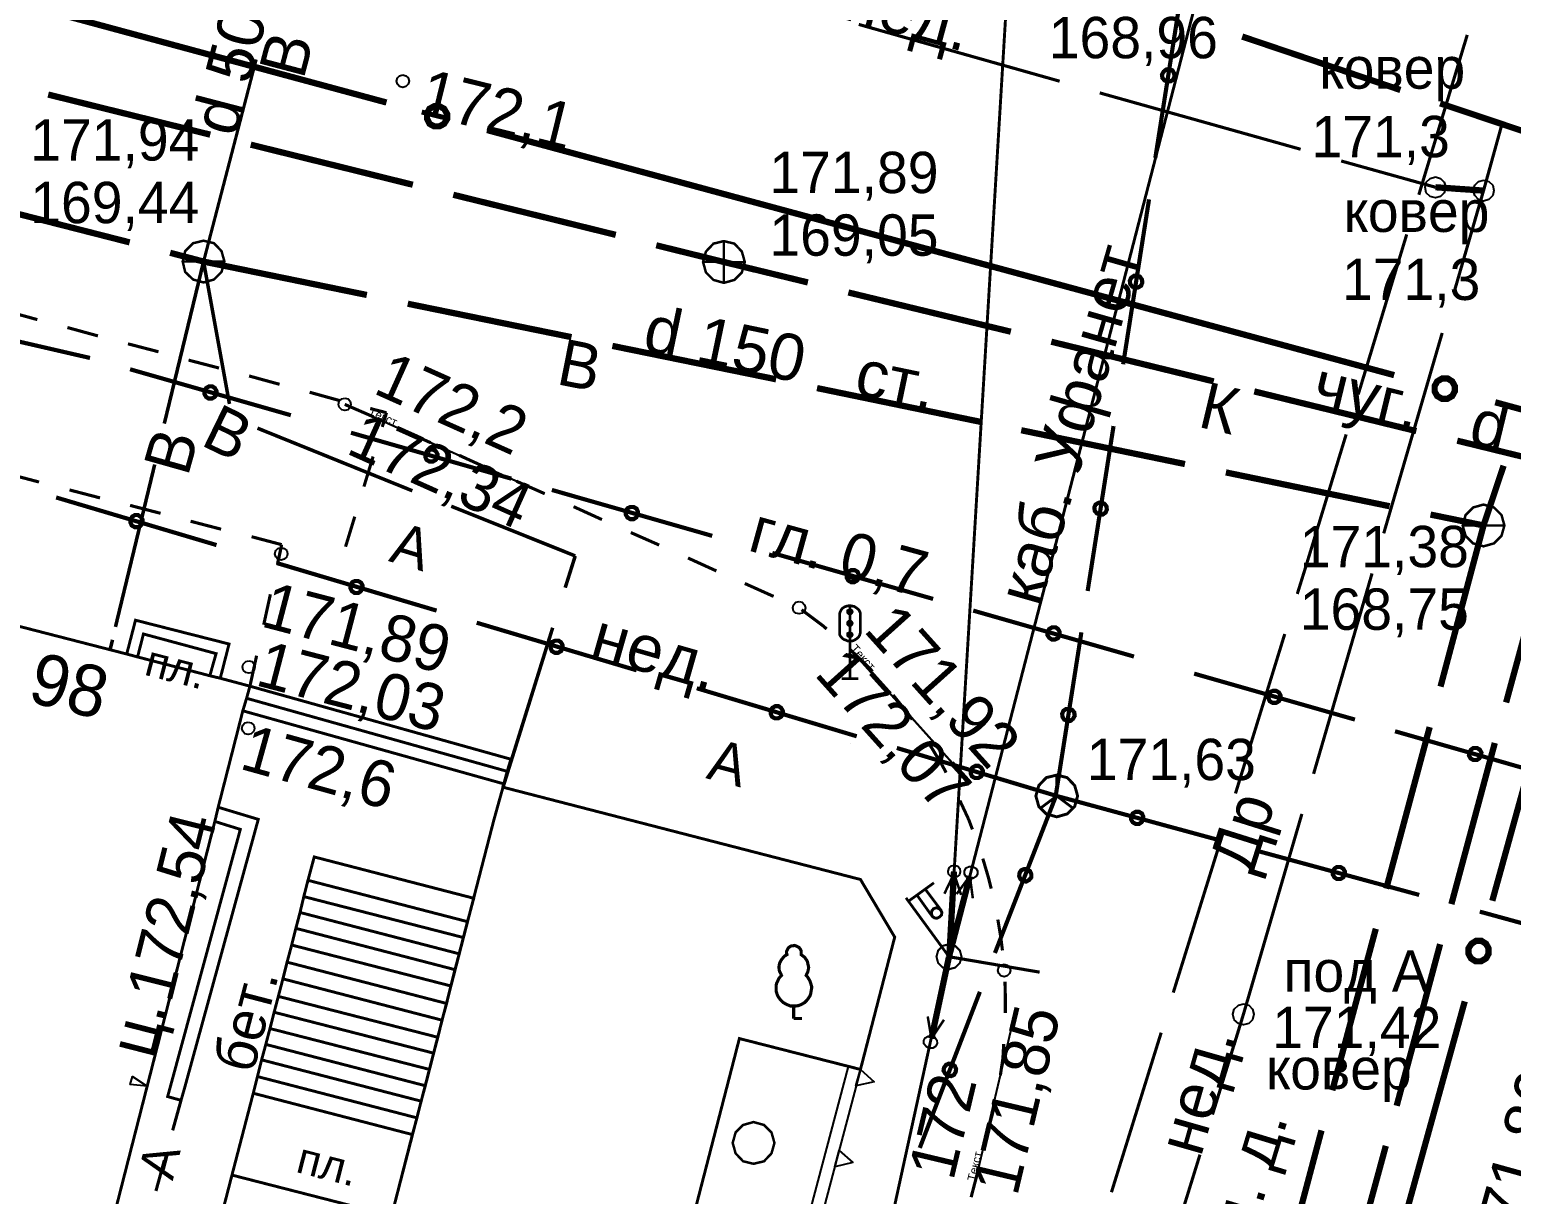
# Model space of a CAD drawing. Extents: x -2634 to -2115, y -2142 to -1393.
# Drawn here: x -2496.24 to -2460.75, y -1743.92 to -1716.02 of the extents above; entities that cross this region are included whole.
import ezdxf

# ---------------------------------------------------------------- set-up
doc = ezdxf.new("R2010")
doc.units = 0
doc.header["$MEASUREMENT"] = 0
for name, color, linetype in [('500_Дополн-Бордюры__п', 7, 'Continuous'), ('500_Дополн-Ступени__л', 7, 'Continuous'), ('500_Дороги-Проезжие_ч', 7, 'Continuous'), ('500_Линии_-Линии_связ', 7, 'Continuous'), ('500_Линии_-ЛЭП_провод', 7, 'Continuous'), ('500_Линии_-Смотровые_', 7, 'Continuous'), ('500_Линии_-Фонари_час', 7, 'Continuous'), ('500_Объект-Опоры', 7, 'Continuous'), ('500_Растит-Лес_и_лесо', 7, 'Continuous'), ('500_Рельеф-Высотные_о', 7, 'Continuous'), ('500_Рельеф-Подпорные_', 7, 'Continuous'), ('500_Строен-Дополнения', 7, 'Continuous'), ('500_Строен-Здания', 7, 'Continuous'), ('500_Строен-Отмостка_з', 7, 'Continuous'), ('500_Трубоп-Водопровод', 7, 'Continuous'), ('500_Трубоп-Газопровод', 7, 'Continuous'), ('500_Трубоп-Канализаци', 7, 'Continuous'), ('500_Трубоп-Смотровые_', 7, 'Continuous'), ('Красные_ли-Оси_улиц_к', 7, 'Continuous')]:
    doc.layers.add(name, color=color, linetype=linetype)
doc.styles.add('TARIAL', font='Arial')

msp = doc.modelspace()

# ---------------------------------------------------------------- linework, layer by layer
at = {"layer": '500_Дополн-Бордюры__п', "color": 1, "const_width": 0.075}
for points in [[(-2496.05, -1722.97), (-2496.78, -1722.77)], [(-2494.6, -1723.36), (-2495.33, -1723.16)], [(-2493.15, -1723.74), (-2493.88, -1723.55)], [(-2491.7, -1724.13), (-2492.43, -1723.94)], [(-2490.25, -1724.52), (-2490.98, -1724.32)], [(-2488.81, -1724.91), (-2489.53, -1724.71)], [(-2488.69, -1725), (-2488, -1725.3)], [(-2487.69, -1725.2), (-2488.08, -1725.1)], [(-2487.79, -1725.54), (-2487.69, -1725.2)], [(-2487.32, -1725.61), (-2486.63, -1725.92)], [(-2488.23, -1726.97), (-2488.01, -1726.25)], [(-2485.95, -1726.22), (-2485.27, -1726.53)], [(-2496.01, -1726.86), (-2496.73, -1726.67)], [(-2484.58, -1726.84), (-2483.9, -1727.14)], [(-2494.55, -1727.24), (-2495.28, -1727.05)], [(-2493.1, -1727.61), (-2493.83, -1727.42)], [(-2483.21, -1727.45), (-2482.53, -1727.76)], [(-2491.65, -1727.99), (-2492.38, -1727.8)], [(-2488.67, -1728.41), (-2488.45, -1727.69)], [(-2490.2, -1728.36), (-2490.92, -1728.17)], [(-2481.84, -1728.07), (-2481.16, -1728.37)], [(-2490.3, -1728.82), (-2490.2, -1728.36)], [(-2490.2, -1728.36), (-2490.27, -1728.7)], [(-2480.47, -1728.68), (-2479.79, -1728.99)], [(-2479.11, -1729.29), (-2478.42, -1729.6)], [(-2490.63, -1730.28), (-2490.47, -1729.55)], [(-2477.75, -1729.92), (-2477.23, -1730.31)], [(-2477.23, -1730.31), (-2477.15, -1730.38)], [(-2490.96, -1731.75), (-2490.8, -1731.02)], [(-2476.59, -1730.87), (-2476.15, -1731.29)], [(-2476.15, -1731.29), (-2476.05, -1731.4)], [(-2475.56, -1731.96), (-2475.2, -1732.41)], [(-2475.2, -1732.41), (-2475.1, -1732.55)], [(-2474.67, -1733.17), (-2474.39, -1733.63)], [(-2474.39, -1733.63), (-2474.29, -1733.82)], [(-2473.96, -1734.49), (-2473.75, -1734.94)], [(-2473.75, -1734.94), (-2473.66, -1735.18)], [(-2473.41, -1735.88), (-2473.28, -1736.32)], [(-2473.28, -1736.32), (-2473.21, -1736.6)], [(-2473.05, -1737.34), (-2472.98, -1737.76)], [(-2472.98, -1737.76), (-2472.94, -1738.08)], [(-2472.88, -1738.83), (-2472.87, -1739.21)], [(-2472.87, -1739.21), (-2472.87, -1739.58)], [(-2472.91, -1740.32), (-2472.93, -1740.67)], [(-2472.93, -1740.67), (-2472.99, -1741.07)], [(-2492.61, -1741.67), (-2492.81, -1742.39)], [(-2473.13, -1741.8), (-2473.32, -1742.53)], [(-2493.01, -1743.11), (-2493.21, -1743.84)], [(-2473.5, -1743.26), (-2473.69, -1743.99)]]:
    msp.add_lwpolyline(points, dxfattribs=at)
at = {"layer": '500_Дополн-Бордюры__п', "color": 0, "const_width": 0.07}
msp.add_lwpolyline([(-2491.72, -1734.65), (-2491.8, -1734.99), (-2491.19, -1735.18), (-2492.93, -1741.58), (-2492.61, -1741.67), (-2492.54, -1741.43), (-2490.76, -1734.94)], close=True, dxfattribs=at)
at = {"layer": '500_Дополн-Ступени__л', "color": 0, "const_width": 0.07}
for points in [[(-2493.91, -1730.98), (-2493.7, -1730.17), (-2491.46, -1730.74), (-2491.67, -1731.56), (-2491.92, -1731.5), (-2491.77, -1730.97), (-2493.51, -1730.5), (-2493.65, -1731.05)], [(-2484.71, -1733.5), (-2490.96, -1731.75), (-2491.04, -1732.04), (-2484.8, -1733.79)], [(-2484.8, -1733.79), (-2491.04, -1732.04), (-2491.13, -1732.34), (-2484.88, -1734.09)], [(-2489.57, -1736.4), (-2485.75, -1737.39), (-2485.6, -1736.83), (-2489.42, -1735.84)], [(-2489.67, -1736.79), (-2485.85, -1737.77), (-2485.75, -1737.39), (-2489.57, -1736.4)], [(-2489.76, -1737.17), (-2485.95, -1738.16), (-2485.85, -1737.77), (-2489.67, -1736.79)], [(-2489.86, -1737.55), (-2486.05, -1738.54), (-2485.95, -1738.16), (-2489.76, -1737.17)], [(-2489.96, -1737.95), (-2486.15, -1738.93), (-2486.05, -1738.54), (-2489.86, -1737.55)], [(-2490.07, -1738.36), (-2486.25, -1739.35), (-2486.15, -1738.93), (-2489.96, -1737.95)], [(-2490.17, -1738.76), (-2486.36, -1739.75), (-2486.25, -1739.35), (-2490.07, -1738.36)], [(-2490.28, -1739.18), (-2486.46, -1740.16), (-2486.36, -1739.75), (-2490.17, -1738.76)], [(-2490.38, -1739.56), (-2486.56, -1740.54), (-2486.46, -1740.16), (-2490.28, -1739.18)], [(-2490.48, -1739.95), (-2486.66, -1740.93), (-2486.56, -1740.54), (-2490.38, -1739.56)], [(-2490.58, -1740.33), (-2486.76, -1741.32), (-2486.66, -1740.93), (-2490.48, -1739.95)], [(-2490.68, -1740.7), (-2486.86, -1741.69), (-2486.76, -1741.32), (-2490.58, -1740.33)], [(-2490.78, -1741.1), (-2486.96, -1742.09), (-2486.86, -1741.69), (-2490.68, -1740.7)], [(-2490.88, -1741.5), (-2487.07, -1742.49), (-2486.96, -1742.09), (-2490.78, -1741.1)]]:
    msp.add_lwpolyline(points, close=True, dxfattribs=at)
at = {"layer": '500_Линии_-Линии_связ', "color": 6}
for points in [[(-2474.22, -1738.23), (-2464.34, -1700.01)], [(-2472.6, -1711.33), (-2474.22, -1738.23)], [(-2474.22, -1738.23), (-2481.79, -1772.89)]]:
    msp.add_lwpolyline(points, dxfattribs=at)
at = {"layer": '500_Линии_-Линии_связ', "color": 0}
for points, const_width in [([(-2469.28, -1719.1), (-2468.66, -1715.15)], 0.1), ([(-2470.05, -1724.04), (-2469.43, -1720.09)], 0.1), ([(-2498.69, -1722.99), (-2494.87, -1723.87)], 0.1), ([(-2494.87, -1723.87), (-2494.79, -1723.89)], 0.1), ([(-2493.83, -1724.16), (-2489.98, -1725.26)], 0.1), ([(-2488.54, -1725.68), (-2484.7, -1726.78)], 0.1), ([(-2470.9, -1729.47), (-2470.28, -1725.52)], 0.1), ([(-2491.76, -1728.37), (-2495.6, -1727.23)], 0.1), ([(-2483.73, -1727.05), (-2479.89, -1728.15)], 0.1), ([(-2478.45, -1728.56), (-2474.6, -1729.66)], 0.1), ([(-2486.49, -1729.94), (-2490.32, -1728.8)], 0.1), ([(-2473.64, -1729.94), (-2469.79, -1731.04)], 0.1), ([(-2481.7, -1731.37), (-2485.53, -1730.23)], 0.1), ([(-2471.67, -1734.41), (-2471.05, -1730.46)], 0.1), ([(-2468.35, -1731.45), (-2464.5, -1732.55)], 0.1), ([(-2476.43, -1732.95), (-2480.26, -1731.8)], 0.1), ([(-2463.54, -1732.83), (-2459.7, -1733.93)], 0.1), ([(-2471.64, -1734.38), (-2475.47, -1733.23)], 0.1), ([(-2471.67, -1734.41), (-2473.12, -1738.14)], 0.1), ([(-2471.64, -1734.38), (-2467.78, -1735.43)], 0.1), ([(-2466.82, -1735.7), (-2462.96, -1736.75)], 0.1), ([(-2474.22, -1738.23), (-2473.72, -1736.3)], 0.15), ([(-2474.21, -1738.18), (-2474.1, -1736.19)], 0.15), ([(-2461.51, -1737.15), (-2457.65, -1738.21)], 0.1), ([(-2474.22, -1738.23), (-2474.64, -1740.19)], 0.15), ([(-2473.48, -1739.07), (-2474.92, -1742.81)], 0.1)]:
    msp.add_lwpolyline(points, dxfattribs=dict(at, const_width=const_width))
at = {"layer": '500_Линии_-Линии_связ', "color": 0, "const_width": 0.1}
for points in [[(-2469.12, -1717.1), (-2469.08, -1717.03), (-2469.02, -1716.98), (-2468.95, -1716.97), (-2468.87, -1717), (-2468.83, -1717.07), (-2468.82, -1717.14), (-2468.85, -1717.22), (-2468.91, -1717.26), (-2468.99, -1717.27), (-2469.06, -1717.24), (-2469.11, -1717.18)], [(-2469.89, -1722.04), (-2469.86, -1721.97), (-2469.79, -1721.92), (-2469.72, -1721.91), (-2469.65, -1721.94), (-2469.6, -1722.01), (-2469.59, -1722.08), (-2469.62, -1722.16), (-2469.69, -1722.2), (-2469.76, -1722.21), (-2469.83, -1722.18), (-2469.88, -1722.12)], [(-2491.86, -1724.57), (-2491.8, -1724.61), (-2491.76, -1724.68), (-2491.76, -1724.76), (-2491.8, -1724.82), (-2491.87, -1724.86), (-2491.95, -1724.86), (-2492.01, -1724.82), (-2492.05, -1724.75), (-2492.05, -1724.67), (-2492.01, -1724.61), (-2491.94, -1724.57)], [(-2486.58, -1726.08), (-2486.51, -1726.12), (-2486.47, -1726.19), (-2486.47, -1726.27), (-2486.51, -1726.33), (-2486.58, -1726.37), (-2486.66, -1726.37), (-2486.73, -1726.33), (-2486.76, -1726.26), (-2486.76, -1726.19), (-2486.72, -1726.12), (-2486.65, -1726.08)], [(-2481.77, -1727.46), (-2481.7, -1727.5), (-2481.67, -1727.57), (-2481.67, -1727.64), (-2481.71, -1727.71), (-2481.77, -1727.75), (-2481.85, -1727.75), (-2481.92, -1727.71), (-2481.96, -1727.64), (-2481.96, -1727.56), (-2481.92, -1727.49), (-2481.85, -1727.46)], [(-2470.74, -1727.47), (-2470.71, -1727.4), (-2470.64, -1727.36), (-2470.57, -1727.35), (-2470.5, -1727.38), (-2470.45, -1727.44), (-2470.44, -1727.52), (-2470.47, -1727.59), (-2470.54, -1727.64), (-2470.61, -1727.64), (-2470.68, -1727.61), (-2470.73, -1727.55)], [(-2493.72, -1727.94), (-2493.79, -1727.9), (-2493.82, -1727.83), (-2493.82, -1727.76), (-2493.78, -1727.69), (-2493.71, -1727.65), (-2493.64, -1727.65), (-2493.57, -1727.7), (-2493.53, -1727.76), (-2493.53, -1727.84), (-2493.58, -1727.91), (-2493.64, -1727.94)], [(-2476.48, -1728.97), (-2476.41, -1729.01), (-2476.38, -1729.08), (-2476.38, -1729.16), (-2476.42, -1729.22), (-2476.49, -1729.26), (-2476.56, -1729.26), (-2476.63, -1729.22), (-2476.67, -1729.15), (-2476.67, -1729.07), (-2476.63, -1729.01), (-2476.56, -1728.97)], [(-2488.45, -1729.52), (-2488.52, -1729.47), (-2488.55, -1729.41), (-2488.55, -1729.33), (-2488.51, -1729.26), (-2488.44, -1729.23), (-2488.37, -1729.23), (-2488.3, -1729.27), (-2488.26, -1729.34), (-2488.26, -1729.41), (-2488.31, -1729.48), (-2488.37, -1729.52)], [(-2471.67, -1730.34), (-2471.61, -1730.38), (-2471.57, -1730.45), (-2471.57, -1730.53), (-2471.61, -1730.6), (-2471.68, -1730.63), (-2471.76, -1730.63), (-2471.82, -1730.59), (-2471.86, -1730.53), (-2471.86, -1730.45), (-2471.82, -1730.38), (-2471.75, -1730.34)], [(-2483.66, -1730.95), (-2483.73, -1730.91), (-2483.76, -1730.84), (-2483.76, -1730.76), (-2483.72, -1730.69), (-2483.65, -1730.66), (-2483.57, -1730.66), (-2483.51, -1730.7), (-2483.47, -1730.77), (-2483.47, -1730.84), (-2483.51, -1730.91), (-2483.58, -1730.95)], [(-2466.39, -1731.86), (-2466.32, -1731.9), (-2466.28, -1731.97), (-2466.28, -1732.04), (-2466.32, -1732.11), (-2466.39, -1732.15), (-2466.47, -1732.15), (-2466.54, -1732.11), (-2466.57, -1732.04), (-2466.57, -1731.96), (-2466.53, -1731.89), (-2466.46, -1731.86)], [(-2478.39, -1732.52), (-2478.46, -1732.48), (-2478.49, -1732.41), (-2478.49, -1732.33), (-2478.45, -1732.27), (-2478.38, -1732.23), (-2478.3, -1732.23), (-2478.24, -1732.27), (-2478.2, -1732.34), (-2478.2, -1732.42), (-2478.24, -1732.48), (-2478.31, -1732.52)], [(-2471.51, -1732.41), (-2471.48, -1732.34), (-2471.42, -1732.3), (-2471.34, -1732.29), (-2471.27, -1732.32), (-2471.22, -1732.38), (-2471.21, -1732.46), (-2471.25, -1732.53), (-2471.31, -1732.58), (-2471.39, -1732.58), (-2471.46, -1732.55), (-2471.5, -1732.49)], [(-2461.58, -1733.23), (-2461.51, -1733.27), (-2461.47, -1733.34), (-2461.48, -1733.42), (-2461.52, -1733.48), (-2461.58, -1733.52), (-2461.66, -1733.52), (-2461.73, -1733.48), (-2461.77, -1733.41), (-2461.76, -1733.34), (-2461.72, -1733.27), (-2461.66, -1733.23)], [(-2473.6, -1733.95), (-2473.67, -1733.91), (-2473.7, -1733.84), (-2473.7, -1733.76), (-2473.66, -1733.7), (-2473.59, -1733.66), (-2473.51, -1733.66), (-2473.45, -1733.7), (-2473.41, -1733.77), (-2473.41, -1733.85), (-2473.45, -1733.91), (-2473.52, -1733.95)], [(-2469.67, -1734.76), (-2469.6, -1734.8), (-2469.57, -1734.87), (-2469.57, -1734.95), (-2469.61, -1735.01), (-2469.67, -1735.05), (-2469.75, -1735.05), (-2469.82, -1735.01), (-2469.86, -1734.94), (-2469.86, -1734.87), (-2469.82, -1734.8), (-2469.75, -1734.76)], [(-2472.25, -1736.33), (-2472.3, -1736.39), (-2472.37, -1736.43), (-2472.45, -1736.42), (-2472.51, -1736.37), (-2472.54, -1736.3), (-2472.53, -1736.22), (-2472.49, -1736.16), (-2472.42, -1736.13), (-2472.34, -1736.14), (-2472.28, -1736.18), (-2472.25, -1736.25)], [(-2464.85, -1736.08), (-2464.78, -1736.12), (-2464.74, -1736.19), (-2464.74, -1736.26), (-2464.78, -1736.33), (-2464.85, -1736.37), (-2464.93, -1736.37), (-2464.99, -1736.33), (-2465.03, -1736.26), (-2465.03, -1736.19), (-2464.99, -1736.12), (-2464.93, -1736.08)], [(-2474.06, -1740.99), (-2474.1, -1741.06), (-2474.17, -1741.09), (-2474.25, -1741.08), (-2474.31, -1741.03), (-2474.35, -1740.96), (-2474.34, -1740.89), (-2474.29, -1740.82), (-2474.22, -1740.79), (-2474.14, -1740.8), (-2474.08, -1740.85), (-2474.05, -1740.92)]]:
    msp.add_lwpolyline(points, close=True, dxfattribs=at)
at = {"layer": '500_Линии_-Линии_связ', "color": 0}
for points in [[(-2474.24, -1736.18), (-2474.22, -1736.1), (-2474.16, -1736.05), (-2474.09, -1736.04), (-2474.01, -1736.06), (-2473.96, -1736.12), (-2473.95, -1736.2), (-2473.97, -1736.27), (-2474.03, -1736.32), (-2474.1, -1736.34), (-2474.18, -1736.31), (-2474.23, -1736.25)], [(-2473.85, -1736.17), (-2473.81, -1736.1), (-2473.74, -1736.07), (-2473.66, -1736.07), (-2473.58, -1736.11), (-2473.54, -1736.17), (-2473.54, -1736.25), (-2473.58, -1736.32), (-2473.65, -1736.36), (-2473.73, -1736.36), (-2473.81, -1736.32), (-2473.85, -1736.25)], [(-2474.5, -1740.31), (-2474.54, -1740.38), (-2474.61, -1740.42), (-2474.7, -1740.42), (-2474.77, -1740.38), (-2474.82, -1740.32), (-2474.82, -1740.24), (-2474.79, -1740.17), (-2474.72, -1740.13), (-2474.63, -1740.13), (-2474.56, -1740.16), (-2474.51, -1740.23)]]:
    msp.add_lwpolyline(points, close=True, dxfattribs=at)
at = {"layer": '500_Линии_-ЛЭП_провод', "color": 253, "const_width": 0.07}
for points in [[(-2464.34, -1700.01), (-2474.22, -1738.23)], [(-2472.6, -1711.33), (-2474.22, -1738.23)], [(-2481.79, -1772.89), (-2474.22, -1738.23)]]:
    msp.add_lwpolyline(points, dxfattribs=at)
at = {"layer": '500_Линии_-ЛЭП_провод', "color": 0, "const_width": 0.06}
for points in [[(-2474.33, -1736.72), (-2474.1, -1736.24)], [(-2474.22, -1738.23), (-2474.1, -1736.24)], [(-2474.22, -1738.23), (-2473.72, -1736.3)], [(-2473.93, -1736.75), (-2474.1, -1736.24)], [(-2474.04, -1736.73), (-2473.72, -1736.3)], [(-2473.65, -1736.83), (-2473.72, -1736.3)], [(-2474.22, -1738.23), (-2474.64, -1740.19)], [(-2474.73, -1739.66), (-2474.64, -1740.19)], [(-2474.34, -1739.74), (-2474.64, -1740.19)]]:
    msp.add_lwpolyline(points, dxfattribs=at)
at = {"layer": '500_Линии_-Смотровые_', "color": 0, "const_width": 0.07}
for points in [[(-2471.64, -1733.88), (-2471.39, -1733.94), (-2471.21, -1734.13), (-2471.14, -1734.38), (-2471.21, -1734.63), (-2471.39, -1734.81), (-2471.64, -1734.88), (-2471.89, -1734.81), (-2472.07, -1734.63), (-2472.14, -1734.38), (-2472.07, -1734.13), (-2471.89, -1733.94)], [(-2471.64, -1734.33), (-2471.64, -1734.33), (-2471.64, -1734.33), (-2471.64, -1734.33), (-2471.64, -1734.33), (-2471.64, -1734.33), (-2471.64, -1734.33), (-2471.64, -1734.33), (-2471.64, -1734.33), (-2471.64, -1734.33), (-2471.64, -1734.33), (-2471.64, -1734.33)]]:
    msp.add_lwpolyline(points, close=True, dxfattribs=at)
at = {"layer": '500_Линии_-Смотровые_', "color": 0, "const_width": 0.065}
for points in [[(-2471.64, -1733.88), (-2471.64, -1734.38)], [(-2472.04, -1734.68), (-2471.64, -1734.38)], [(-2471.64, -1734.38), (-2471.24, -1734.68)]]:
    msp.add_lwpolyline(points, dxfattribs=at)
at = {"layer": '500_Линии_-Фонари_час', "color": 0}
for points, const_width in [([(-2476.59, -1729.82), (-2476.66, -1729.83), (-2476.72, -1729.85), (-2476.78, -1729.89), (-2476.81, -1729.94), (-2476.83, -1729.98), (-2476.84, -1730.02), (-2476.84, -1730.44), (-2476.84, -1730.51), (-2476.82, -1730.55), (-2476.78, -1730.6), (-2476.74, -1730.63), (-2476.68, -1730.65), (-2476.64, -1730.67), (-2476.59, -1730.67), (-2476.54, -1730.67), (-2476.49, -1730.65), (-2476.44, -1730.62), (-2476.39, -1730.58), (-2476.36, -1730.53), (-2476.34, -1730.46), (-2476.34, -1730.44), (-2476.34, -1730.02), (-2476.35, -1729.98), (-2476.38, -1729.92), (-2476.43, -1729.88), (-2476.49, -1729.84), (-2476.55, -1729.83)], 0.065), ([(-2476.64, -1729.97), (-2476.64, -1729.94), (-2476.62, -1729.93), (-2476.59, -1729.92), (-2476.57, -1729.93), (-2476.55, -1729.94), (-2476.54, -1729.97), (-2476.55, -1729.99), (-2476.57, -1730.01), (-2476.59, -1730.02), (-2476.62, -1730.01), (-2476.64, -1729.99)], 0.07), ([(-2476.64, -1730.24), (-2476.64, -1730.22), (-2476.62, -1730.2), (-2476.59, -1730.19), (-2476.57, -1730.2), (-2476.55, -1730.22), (-2476.54, -1730.24), (-2476.55, -1730.27), (-2476.57, -1730.29), (-2476.59, -1730.29), (-2476.62, -1730.29), (-2476.64, -1730.27)], 0.07), ([(-2476.64, -1730.52), (-2476.64, -1730.49), (-2476.62, -1730.48), (-2476.59, -1730.47), (-2476.57, -1730.48), (-2476.55, -1730.49), (-2476.54, -1730.52), (-2476.55, -1730.54), (-2476.57, -1730.56), (-2476.59, -1730.57), (-2476.62, -1730.56), (-2476.64, -1730.54)], 0.07), ([(-2474.62, -1737.26), (-2474.64, -1737.2), (-2474.63, -1737.13), (-2474.59, -1737.08), (-2474.53, -1737.06), (-2474.47, -1737.07), (-2474.42, -1737.11), (-2474.39, -1737.17), (-2474.4, -1737.23), (-2474.45, -1737.28), (-2474.51, -1737.31), (-2474.57, -1737.3)], 0.07)]:
    msp.add_lwpolyline(points, close=True, dxfattribs=dict(at, const_width=const_width))
at = {"layer": '500_Линии_-Фонари_час', "color": 0, "const_width": 0.065}
for points in [[(-2476.59, -1731.57), (-2476.59, -1729.82)], [(-2476.39, -1731.57), (-2476.79, -1731.57)], [(-2474.58, -1736.46), (-2475.19, -1736.9)], [(-2474.22, -1738.23), (-2475.25, -1736.82)], [(-2474.61, -1737.28), (-2474.99, -1736.75)], [(-2474.4, -1737.13), (-2474.79, -1736.61)], [(-2474.62, -1737.26), (-2474.69, -1737.16)], [(-2474.42, -1737.11), (-2474.49, -1737.01)], [(-2474.42, -1737.11), (-2474.49, -1737.01)], [(-2474.63, -1737.24), (-2474.63, -1737.24)]]:
    msp.add_lwpolyline(points, dxfattribs=at)
at = {"layer": '500_Линии_-Фонари_час', "color": 0}
for points in [[(-2476.59, -1732.27), (-2476.59, -1732.27)], [(-2476.59, -1733.12), (-2476.59, -1733.12)]]:
    msp.add_lwpolyline(points, dxfattribs=at)
at = {"layer": '500_Объект-Опоры', "color": 1, "const_width": 0.05}
msp.add_lwpolyline([(-2474.22, -1737.93), (-2474.07, -1737.97), (-2473.96, -1738.08), (-2473.92, -1738.23), (-2473.96, -1738.38), (-2474.07, -1738.49), (-2474.22, -1738.53), (-2474.37, -1738.49), (-2474.48, -1738.38), (-2474.52, -1738.23), (-2474.48, -1738.08), (-2474.37, -1737.97)], close=True, dxfattribs=at)
at = {"layer": '500_Объект-Опоры', "color": 0, "const_width": 0.075}
msp.add_lwpolyline([(-2474.22, -1738.23), (-2472.05, -1738.6)], dxfattribs=at)
at = {"layer": '500_Растит-Лес_и_лесо', "color": 94, "const_width": 0.075}
msp.add_lwpolyline([(-2477.94, -1739.41), (-2478.02, -1739.41), (-2478.09, -1739.38), (-2478.15, -1739.35), (-2478.2, -1739.32), (-2478.24, -1739.28), (-2478.28, -1739.23), (-2478.32, -1739.17), (-2478.34, -1739.12), (-2478.36, -1739.05), (-2478.36, -1738.99), (-2478.36, -1738.92), (-2478.35, -1738.87), (-2478.32, -1738.81), (-2478.3, -1738.76), (-2478.27, -1738.72), (-2478.23, -1738.68), (-2478.25, -1738.63), (-2478.28, -1738.58), (-2478.29, -1738.51), (-2478.29, -1738.46), (-2478.28, -1738.4), (-2478.26, -1738.35), (-2478.23, -1738.3), (-2478.19, -1738.25), (-2478.15, -1738.21), (-2478.1, -1738.18), (-2478.11, -1738.14), (-2478.11, -1738.1), (-2478.09, -1738.06), (-2478.07, -1738.02), (-2478.03, -1737.99), (-2477.99, -1737.97), (-2477.96, -1737.97), (-2477.92, -1737.96), (-2477.89, -1737.97), (-2477.85, -1737.99), (-2477.81, -1738.01), (-2477.78, -1738.05), (-2477.76, -1738.09), (-2477.76, -1738.13), (-2477.76, -1738.16), (-2477.76, -1738.18), (-2477.72, -1738.21), (-2477.68, -1738.24), (-2477.66, -1738.27), (-2477.63, -1738.31), (-2477.61, -1738.35), (-2477.6, -1738.4), (-2477.59, -1738.44), (-2477.58, -1738.49), (-2477.59, -1738.54), (-2477.6, -1738.59), (-2477.62, -1738.63), (-2477.64, -1738.68), (-2477.61, -1738.71), (-2477.58, -1738.76), (-2477.55, -1738.81), (-2477.53, -1738.87), (-2477.51, -1738.94), (-2477.51, -1738.99), (-2477.52, -1739.04), (-2477.53, -1739.11), (-2477.55, -1739.17), (-2477.59, -1739.23), (-2477.63, -1739.28), (-2477.68, -1739.33), (-2477.75, -1739.37), (-2477.82, -1739.4), (-2477.89, -1739.41)], close=True, dxfattribs=at)
for points in [[(-2477.94, -1739.71), (-2477.94, -1739.41)], [(-2477.74, -1739.71), (-2477.94, -1739.71)]]:
    msp.add_lwpolyline(points, dxfattribs=at)
at = {"layer": '500_Растит-Лес_и_лесо', "color": 0, "const_width": 0.06}
msp.add_lwpolyline([(-2478.9, -1742.19), (-2478.65, -1742.26), (-2478.47, -1742.44), (-2478.4, -1742.69), (-2478.47, -1742.94), (-2478.65, -1743.13), (-2478.9, -1743.19), (-2479.15, -1743.13), (-2479.33, -1742.94), (-2479.4, -1742.69), (-2479.33, -1742.44), (-2479.15, -1742.26)], close=True, dxfattribs=at)
at = {"layer": '500_Рельеф-Высотные_о', "color": 0}
for points in [[(-2487.3, -1717.11), (-2487.23, -1717.13), (-2487.17, -1717.18), (-2487.15, -1717.26), (-2487.17, -1717.33), (-2487.23, -1717.39), (-2487.3, -1717.41), (-2487.38, -1717.39), (-2487.43, -1717.33), (-2487.45, -1717.26), (-2487.43, -1717.18), (-2487.38, -1717.13)], [(-2488.69, -1724.85), (-2488.61, -1724.87), (-2488.56, -1724.92), (-2488.54, -1725), (-2488.56, -1725.07), (-2488.61, -1725.13), (-2488.69, -1725.15), (-2488.76, -1725.13), (-2488.82, -1725.07), (-2488.84, -1725), (-2488.82, -1724.92), (-2488.76, -1724.87)], [(-2490.21, -1728.43), (-2490.14, -1728.45), (-2490.08, -1728.5), (-2490.06, -1728.58), (-2490.08, -1728.65), (-2490.14, -1728.71), (-2490.21, -1728.73), (-2490.29, -1728.71), (-2490.34, -1728.65), (-2490.36, -1728.58), (-2490.34, -1728.5), (-2490.29, -1728.45)], [(-2477.81, -1729.72), (-2477.74, -1729.74), (-2477.68, -1729.8), (-2477.66, -1729.87), (-2477.68, -1729.95), (-2477.74, -1730), (-2477.81, -1730.02), (-2477.89, -1730), (-2477.94, -1729.95), (-2477.96, -1729.87), (-2477.94, -1729.8), (-2477.89, -1729.74)], [(-2490.99, -1731.14), (-2490.91, -1731.16), (-2490.86, -1731.22), (-2490.84, -1731.29), (-2490.86, -1731.37), (-2490.91, -1731.42), (-2490.99, -1731.44), (-2491.06, -1731.42), (-2491.12, -1731.37), (-2491.14, -1731.29), (-2491.12, -1731.22), (-2491.06, -1731.16)], [(-2491, -1732.61), (-2490.93, -1732.63), (-2490.87, -1732.68), (-2490.85, -1732.76), (-2490.87, -1732.83), (-2490.93, -1732.89), (-2491, -1732.91), (-2491.08, -1732.89), (-2491.13, -1732.83), (-2491.15, -1732.76), (-2491.13, -1732.68), (-2491.08, -1732.63)], [(-2472.9, -1738.41), (-2472.83, -1738.43), (-2472.77, -1738.48), (-2472.75, -1738.56), (-2472.77, -1738.63), (-2472.83, -1738.69), (-2472.9, -1738.71), (-2472.98, -1738.69), (-2473.03, -1738.63), (-2473.05, -1738.56), (-2473.03, -1738.48), (-2472.98, -1738.43)], [(-2493.42, -1741.33), (-2493.83, -1741.29), (-2493.77, -1741.1)]]:
    msp.add_lwpolyline(points, close=True, dxfattribs=at)
at = {"layer": '500_Рельеф-Высотные_о', "color": 0, "const_width": 0.05}
for points in [[(-2488.14, -1725.24), (-2484.31, -1726.96)], [(-2476.59, -1730.86), (-2473.79, -1733.98)], [(-2473.59, -1743.62), (-2472.63, -1739.53)]]:
    msp.add_lwpolyline(points, dxfattribs=at)
at = {"layer": '500_Рельеф-Подпорные_', "color": 0}
for points in [[(-2476.63, -1740.86), (-2476.34, -1740.93), (-2477.86, -1746.69), (-2478.15, -1746.61)], [(-2476.34, -1740.93), (-2476.01, -1741.23), (-2476.45, -1741.32)], [(-2476.85, -1742.87), (-2476.52, -1743.16), (-2476.95, -1743.26)]]:
    msp.add_lwpolyline(points, close=True, dxfattribs=at)
at = {"layer": '500_Строен-Дополнения', "color": 0, "const_width": 0.07}
for points in [[(-2491.92, -1731.5), (-2493.65, -1731.05), (-2493.51, -1730.5), (-2491.77, -1730.97)], [(-2491.39, -1743.46), (-2487.57, -1744.44), (-2487.07, -1742.49), (-2490.88, -1741.5)]]:
    msp.add_lwpolyline(points, close=True, dxfattribs=at)
at = {"layer": '500_Строен-Здания', "color": 0, "const_width": 0.07}
for points in [[(-2511.11, -1726.54), (-2509.83, -1726.87), (-2506.26, -1727.8), (-2493.91, -1730.98), (-2493.65, -1731.05), (-2491.92, -1731.5), (-2491.67, -1731.56), (-2490.96, -1731.75), (-2491.04, -1732.04), (-2491.13, -1732.34), (-2491.72, -1734.65), (-2491.8, -1734.99), (-2493.42, -1741.33), (-2494.18, -1744.3), (-2495.05, -1747.69), (-2495.79, -1747.48), (-2496.24, -1747.36), (-2499.19, -1746.55), (-2500.77, -1746.12), (-2507.39, -1744.3), (-2509.66, -1743.67), (-2512.47, -1742.9), (-2514.56, -1742.32), (-2514.97, -1742.21)], [(-2482.78, -1753.89), (-2479.35, -1740.62), (-2479.24, -1740.19), (-2476.34, -1740.93), (-2475.52, -1737.76), (-2476.34, -1736.38), (-2484.9, -1734.17), (-2485.12, -1734.96), (-2487.57, -1744.44), (-2491.39, -1743.46), (-2493.32, -1750.94)]]:
    msp.add_lwpolyline(points, close=True, dxfattribs=at)
at = {"layer": '500_Трубоп-Водопровод', "color": 94}
for points, const_width in [([(-2492.07, -1721.58), (-2490.81, -1716.74)], 0.075), ([(-2497.72, -1720.13), (-2493.84, -1721.12)], 0.15), ([(-2492.07, -1721.58), (-2493.01, -1725.46)], 0.085), ([(-2492.87, -1721.37), (-2492.07, -1721.58)], 0.15), ([(-2492.07, -1721.58), (-2492.41, -1721.49)], 0.15), ([(-2492.07, -1721.58), (-2488.16, -1722.38)], 0.15), ([(-2491.45, -1724.99), (-2492.07, -1721.58)], 0.085), ([(-2492.07, -1721.58), (-2492.03, -1721.82)], 0.085), ([(-2487.18, -1722.59), (-2483.26, -1723.39)], 0.15), ([(-2482.28, -1723.6), (-2478.36, -1724.4)], 0.15), ([(-2477.38, -1724.61), (-2473.46, -1725.42)], 0.15), ([(-2487.07, -1727.07), (-2490.78, -1725.57)], 0.085), ([(-2472.49, -1725.62), (-2468.57, -1726.43)], 0.15), ([(-2493.24, -1726.44), (-2494.18, -1730.33)], 0.085), ([(-2460.94, -1726.47), (-2461.42, -1727.9)], 0.15), ([(-2467.59, -1726.63), (-2463.67, -1727.44)], 0.15), ([(-2483.17, -1728.63), (-2486.14, -1727.44)], 0.085), ([(-2462.69, -1727.64), (-2461.42, -1727.9)], 0.15), ([(-2461.42, -1727.9), (-2461.31, -1727.57)], 0.15), ([(-2461.42, -1727.9), (-2462.45, -1731.76)], 0.15), ([(-2461.42, -1727.9), (-2461.76, -1727.83)], 0.15), ([(-2483.41, -1729.39), (-2483.17, -1728.63)], 0.085), ([(-2460.88, -1732.14), (-2460.06, -1729.13)], 0.15), ([(-2484.9, -1734.17), (-2483.71, -1730.35)], 0.085), ([(-2494.31, -1730.88), (-2494.25, -1730.64)], 0.085), ([(-2462.71, -1732.73), (-2463.75, -1736.6)], 0.15), ([(-2462.19, -1736.97), (-2461.15, -1733.11)], 0.15), ([(-2464, -1737.56), (-2465.04, -1741.43)], 0.15), ([(-2463.5, -1741.8), (-2462.46, -1737.93)], 0.15), ([(-2465.3, -1742.39), (-2466.33, -1746.26)], 0.15), ([(-2464.81, -1746.62), (-2463.76, -1742.76)], 0.15)]:
    msp.add_lwpolyline(points, dxfattribs=dict(at, const_width=const_width))
at = {"layer": '500_Трубоп-Газопровод', "color": 5}
for points, const_width in [([(-2476.38, -1715.9), (-2471.57, -1717.26)], 0.075), ([(-2470.61, -1717.54), (-2465.8, -1718.89)], 0.075), ([(-2460.96, -1718.22), (-2461.42, -1719.88)], 0.075), ([(-2464.83, -1719.17), (-2462.57, -1719.8)], 0.075), ([(-2461.42, -1719.88), (-2461.22, -1719.16)], 0.075), ([(-2462.57, -1719.8), (-2463.29, -1719.6)], 0.075), ([(-2462.57, -1719.8), (-2461.42, -1719.88)], 0.15), ([(-2461.42, -1719.88), (-2462.16, -1719.83)], 0.15), ([(-2462.13, -1722.33), (-2461.42, -1719.88)], 0.075), ([(-2461.42, -1719.88), (-2461.63, -1720.6)], 0.075), ([(-2463.81, -1728.09), (-2462.41, -1723.29)], 0.075), ([(-2465.49, -1733.85), (-2464.09, -1729.05)], 0.075), ([(-2467.17, -1739.61), (-2465.77, -1734.81)], 0.075), ([(-2467.91, -1742.01), (-2467.17, -1739.61)], 0.075), ([(-2467.17, -1739.61), (-2467.39, -1740.33)], 0.075), ([(-2469.69, -1747.74), (-2468.21, -1742.97)], 0.075)]:
    msp.add_lwpolyline(points, dxfattribs=dict(at, const_width=const_width))
at = {"layer": '500_Трубоп-Канализаци', "color": 34, "const_width": 0.15}
for points in [[(-2467.2, -1716.19), (-2463.41, -1717.47)], [(-2495.79, -1717.58), (-2491.91, -1718.54)], [(-2462.46, -1717.79), (-2458.67, -1719.06)], [(-2490.94, -1718.78), (-2487.06, -1719.74)], [(-2486.09, -1719.98), (-2482.2, -1720.94)], [(-2481.23, -1721.19), (-2479.61, -1721.59)], [(-2477.6, -1722.08), (-2479.61, -1721.59)], [(-2472.74, -1723.26), (-2476.63, -1722.32)], [(-2467.88, -1724.45), (-2471.77, -1723.5)], [(-2463.03, -1725.64), (-2466.91, -1724.69)], [(-2458.17, -1726.82), (-2462.05, -1725.87)]]:
    msp.add_lwpolyline(points, dxfattribs=at)
at = {"layer": '500_Трубоп-Канализаци', "color": 32}
for points, const_width in [([(-2462.97, -1719.98), (-2461.81, -1716.15)], 0.075), ([(-2464.42, -1724.76), (-2463.26, -1720.93)], 0.075), ([(-2479.61, -1721.59), (-2480.34, -1721.41)], 0.15), ([(-2479.61, -1721.59), (-2478.88, -1721.77)], 0.15), ([(-2465.68, -1728.9), (-2464.71, -1725.72)], 0.075), ([(-2465.88, -1729.54), (-2465.68, -1728.9)], 0.075), ([(-2467.36, -1734.32), (-2466.18, -1730.5)], 0.075), ([(-2468.85, -1739.09), (-2467.66, -1735.27)], 0.075), ([(-2470.33, -1743.87), (-2469.14, -1740.05)], 0.075)]:
    msp.add_lwpolyline(points, dxfattribs=dict(at, const_width=const_width))
at = {"layer": '500_Трубоп-Смотровые_', "color": 0}
for points in [[(-2462.57, -1719.55), (-2462.45, -1719.59), (-2462.36, -1719.68), (-2462.32, -1719.8), (-2462.36, -1719.93), (-2462.45, -1720.02), (-2462.57, -1720.05), (-2462.7, -1720.02), (-2462.79, -1719.93), (-2462.82, -1719.8), (-2462.79, -1719.68), (-2462.7, -1719.59)], [(-2461.42, -1719.63), (-2461.29, -1719.66), (-2461.2, -1719.75), (-2461.17, -1719.88), (-2461.2, -1720), (-2461.29, -1720.09), (-2461.42, -1720.13), (-2461.54, -1720.09), (-2461.63, -1720), (-2461.67, -1719.88), (-2461.63, -1719.75), (-2461.54, -1719.66)], [(-2467.17, -1739.36), (-2467.04, -1739.39), (-2466.95, -1739.49), (-2466.92, -1739.61), (-2466.95, -1739.74), (-2467.04, -1739.83), (-2467.17, -1739.86), (-2467.29, -1739.83), (-2467.39, -1739.74), (-2467.42, -1739.61), (-2467.39, -1739.49), (-2467.29, -1739.39)]]:
    msp.add_lwpolyline(points, close=True, dxfattribs=at)
at = {"layer": '500_Трубоп-Смотровые_', "color": 0, "const_width": 0.06}
for points in [[(-2492.07, -1721.08), (-2491.82, -1721.14), (-2491.64, -1721.33), (-2491.57, -1721.58), (-2491.64, -1721.83), (-2491.82, -1722.01), (-2492.07, -1722.08), (-2492.32, -1722.01), (-2492.51, -1721.83), (-2492.57, -1721.58), (-2492.51, -1721.33), (-2492.32, -1721.14)], [(-2479.61, -1721.09), (-2479.36, -1721.15), (-2479.18, -1721.34), (-2479.11, -1721.59), (-2479.18, -1721.84), (-2479.36, -1722.02), (-2479.61, -1722.09), (-2479.86, -1722.02), (-2480.04, -1721.84), (-2480.11, -1721.59), (-2480.04, -1721.34), (-2479.86, -1721.15)], [(-2461.42, -1727.4), (-2461.17, -1727.47), (-2460.99, -1727.65), (-2460.92, -1727.9), (-2460.99, -1728.15), (-2461.17, -1728.33), (-2461.42, -1728.4), (-2461.67, -1728.33), (-2461.85, -1728.15), (-2461.92, -1727.9), (-2461.85, -1727.65), (-2461.67, -1727.47)]]:
    msp.add_lwpolyline(points, close=True, dxfattribs=at)
at = {"layer": '500_Трубоп-Смотровые_', "color": 0, "const_width": 0.055}
for points in [[(-2479.61, -1722.09), (-2479.61, -1721.09)], [(-2492.57, -1721.58), (-2491.57, -1721.58)], [(-2480.11, -1721.59), (-2479.11, -1721.59)], [(-2461.92, -1727.9), (-2460.92, -1727.9)]]:
    msp.add_lwpolyline(points, dxfattribs=at)
at = {"layer": 'Красные_ли-Оси_улиц_к', "color": 12, "const_width": 0.15}
for points in [[(-2509.41, -1711.9), (-2487.69, -1717.77)], [(-2485.28, -1718.43), (-2463.56, -1724.3)], [(-2461.14, -1724.95), (-2458.13, -1725.77)], [(-2461.21, -1736.89), (-2458.13, -1725.77)], [(-2467.87, -1760.99), (-2461.87, -1739.3)]]:
    msp.add_lwpolyline(points, dxfattribs=at)
for points in [[(-2486.42, -1717.86), (-2486.31, -1717.92), (-2486.24, -1718.04), (-2486.24, -1718.17), (-2486.31, -1718.28), (-2486.42, -1718.34), (-2486.55, -1718.34), (-2486.66, -1718.28), (-2486.72, -1718.16), (-2486.72, -1718.03), (-2486.66, -1717.92), (-2486.55, -1717.86)], [(-2474.42, -1721.36), (-2474.42, -1721.36), (-2474.42, -1721.36), (-2474.42, -1721.36), (-2474.42, -1721.36), (-2474.42, -1721.36), (-2474.42, -1721.36), (-2474.42, -1721.36), (-2474.42, -1721.36), (-2474.42, -1721.36), (-2474.42, -1721.36), (-2474.42, -1721.36)], [(-2462.28, -1724.38), (-2462.17, -1724.45), (-2462.11, -1724.56), (-2462.11, -1724.69), (-2462.17, -1724.8), (-2462.29, -1724.87), (-2462.41, -1724.87), (-2462.53, -1724.8), (-2462.59, -1724.69), (-2462.59, -1724.56), (-2462.53, -1724.45), (-2462.41, -1724.38)], [(-2461.78, -1738.03), (-2461.71, -1737.92), (-2461.6, -1737.85), (-2461.47, -1737.85), (-2461.36, -1737.92), (-2461.3, -1738.03), (-2461.3, -1738.16), (-2461.36, -1738.27), (-2461.48, -1738.34), (-2461.61, -1738.34), (-2461.72, -1738.27), (-2461.78, -1738.16)]]:
    msp.add_lwpolyline(points, close=True, dxfattribs=at)

# ---------------------------------------------------------------- texts
at = {"layer": '500_Дороги-Проезжие_ч', "color": 0}
for s, rotation, p in [('А', 343.2, (-2487.66, -1728.75)), ('А', 345.07, (-2480.06, -1733.95)), ('бет.', 75.38, (-2490.89, -1741.06))]:
    msp.add_text(s, height=0.99, rotation=rotation, dxfattribs=at).set_placement(p)
at = {"layer": '500_Линии_-Линии_связ', "color": 0, "style": 'TARIAL'}
msp.add_text('каб. Уфанет', height=1.11, rotation=73.98, dxfattribs=at).set_placement((-2472.03, -1729.88))
at = {"layer": '500_Линии_-Линии_связ', "color": 0}
msp.add_text('гл. 0,7', height=1.11, rotation=344.58, dxfattribs=at).set_placement((-2479.07, -1728.49))
at = {"layer": '500_Линии_-Линии_связ', "color": 5, "style": 'TARIAL'}
msp.add_text('нед. ', height=1.11, rotation=344.05, dxfattribs=at).set_placement((-2482.86, -1731.03))
at = {"layer": '500_Линии_-Смотровые_', "color": 0}
msp.add_text('171,63', height=0.99, dxfattribs=at).set_placement((-2470.92, -1734))
at = {"layer": '500_Рельеф-Высотные_о', "color": 214}
for s, rotation, p in [('172,1', 346.18, (-2486.97, -1718.03)), ('172,2', 335.86, (-2488.04, -1724.72)), ('172,34', 335.86, (-2488.69, -1726.16)), ('171,89', 345.33, (-2490.73, -1730.31)), ('171,92', 311.93, (-2476.29, -1730.42)), ('172,03', 345.43, (-2490.86, -1731.72)), ('172,07', 311.93, (-2477.47, -1731.47)), ('172,6', 344.49, (-2491.24, -1733.72)), ('172,54', 75.96, (-2492.85, -1739.36)), ('171,85', 76.66, (-2472.59, -1743.99)), ('171,86', 74.51, (-2460.7, -1745.54)), ('172', 76.66, (-2474.12, -1743.62))]:
    msp.add_text(s, height=1.11, rotation=rotation, dxfattribs=at).set_placement(p)
at = {"layer": '500_Рельеф-Высотные_о', "color": 0, "style": 'TARIAL'}
for rotation, p in [(335.86, (-2488.14, -1725.24)), (311.93, (-2476.59, -1730.86)), (76.66, (-2473.59, -1743.62))]:
    msp.add_text('Текст', height=0.2, rotation=rotation, dxfattribs=at).set_placement(p)
at = {"layer": '500_Рельеф-Высотные_о', "color": 214, "style": 'TARIAL'}
msp.add_text('ц.', height=1.11, rotation=75.62, dxfattribs=at).set_placement((-2493.29, -1740.7))
at = {"layer": '500_Строен-Дополнения', "color": 0, "style": 'TARIAL'}
for rotation, p in [(345.53, (-2493.52, -1731.47)), (345.63, (-2489.89, -1743.38))]:
    msp.add_text('пл. ', height=0.74, rotation=rotation, dxfattribs=at).set_placement(p)
at = {"layer": '500_Строен-Здания', "color": 214}
msp.add_text('98', height=1.23, rotation=345.96, dxfattribs=at).set_placement((-2496.32, -1732.11))
at = {"layer": '500_Строен-Отмостка_з', "color": 0}
msp.add_text('А', height=0.86, rotation=75.26, dxfattribs=at).set_placement((-2492.81, -1743.61))
at = {"layer": '500_Трубоп-Водопровод', "color": 94, "style": 'TARIAL'}
for s, rotation, p in [('d 50   ст.', 75.4, (-2491.3, -1718.62)), ('d 150   ст.', 348.23, (-2481.59, -1723.7))]:
    msp.add_text(s, height=1.11, rotation=rotation, dxfattribs=at).set_placement(p)
at = {"layer": '500_Трубоп-Водопровод', "color": 94}
for rotation, p in [(75.2, (-2489.68, -1717.24)), (348.86, (-2483.65, -1724.51)), (334.03, (-2492.17, -1725.96)), (74.22, (-2492.45, -1726.75))]:
    msp.add_text('В', height=1.11, rotation=rotation, dxfattribs=at).set_placement(p)
at = {"layer": '500_Трубоп-Газопровод', "color": 5, "style": 'TARIAL'}
for s, rotation, p in [('нед.', 344.83, (-2476.81, -1715.76)), ('нед.', 74.05, (-2468.19, -1743.05)), ('н. д.', 73.1, (-2466.98, -1745.02))]:
    msp.add_text(s, height=1.11, rotation=rotation, dxfattribs=at).set_placement(p)
at = {"layer": '500_Трубоп-Канализаци', "color": 14, "style": 'TARIAL'}
msp.add_text('чуг.   d 300 ', height=1.11, rotation=346.4, dxfattribs=at).set_placement((-2465.58, -1725.02))
at = {"layer": '500_Трубоп-Канализаци', "color": 14}
for s, rotation, p in [('К', 346.61, (-2468.29, -1725.53)), ('Др', 72.53, (-2466.95, -1736.28))]:
    msp.add_text(s, height=1.11, rotation=rotation, dxfattribs=at).set_placement(p)
at = {"layer": '500_Трубоп-Смотровые_', "color": 5}
for s, p in [('168,96', (-2471.83, -1716.71)), ('ковер', (-2465.35, -1717.44)), ('171,94', (-2496.22, -1719.16)), ('171,3', (-2465.54, -1719.08)), ('171,89', (-2478.52, -1719.94)), ('169,44', (-2496.22, -1720.66)), ('ковер', (-2464.77, -1720.87)), ('169,05', (-2478.52, -1721.44)), ('171,3', (-2464.81, -1722.5)), ('171,38', (-2465.82, -1728.9)), ('168,75', (-2465.82, -1730.4)), ('под А', (-2466.21, -1739.07)), ('171,42', (-2466.48, -1740.42)), ('ковер', (-2466.63, -1741.41))]:
    msp.add_text(s, height=0.99, dxfattribs=at).set_placement(p)

doc.saveas('drawing.dxf')
